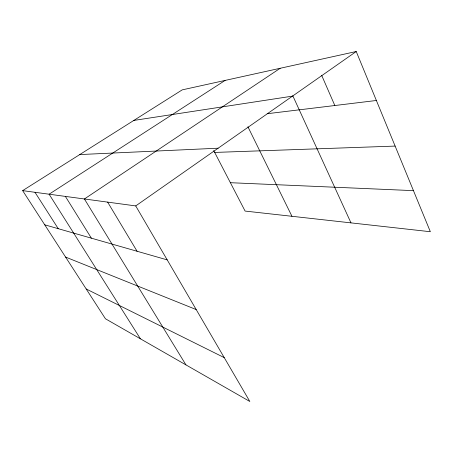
<?xml version="1.0" encoding="UTF-8"?>
<svg xmlns="http://www.w3.org/2000/svg" width="453" height="453" viewBox="0 0 453 453"><rect width="100%" height="100%" fill="white"/><g stroke="black" fill="none" stroke-linecap="round" stroke-linejoin="round"><path stroke-width="0.68" d="M135.719 205.917L249.835 401.488L105.441 318.77L22.65 190.628L135.719 205.917L356.234 51.512L430.35 231.726L245.101 211.07L213.714 150.572M280.22 68.267L84.405 198.98L185.951 364.892M225.113 80.413L49.1 194.207L140.424 338.81M22.65 190.628L182.225 89.87L356.234 51.512M133.828 120.43L292.513 96.132M267.179 113.72L376.375 100.487M79.751 154.569L218.148 148.199M214.682 152.435L395.129 146.081M230.384 182.701L413.453 190.645M44.739 224.818L167.208 259.88M65.577 257.066L196.2 309.563M86.195 288.986L224.235 357.621M34.989 192.299L58.256 228.686M65.391 196.409L91.387 238.17M107.638 202.117L137.078 251.251M247.921 126.789L291.947 216.291M292.802 95.764L350.979 222.876M321.664 75.328L334.829 105.521"/></g></svg>
